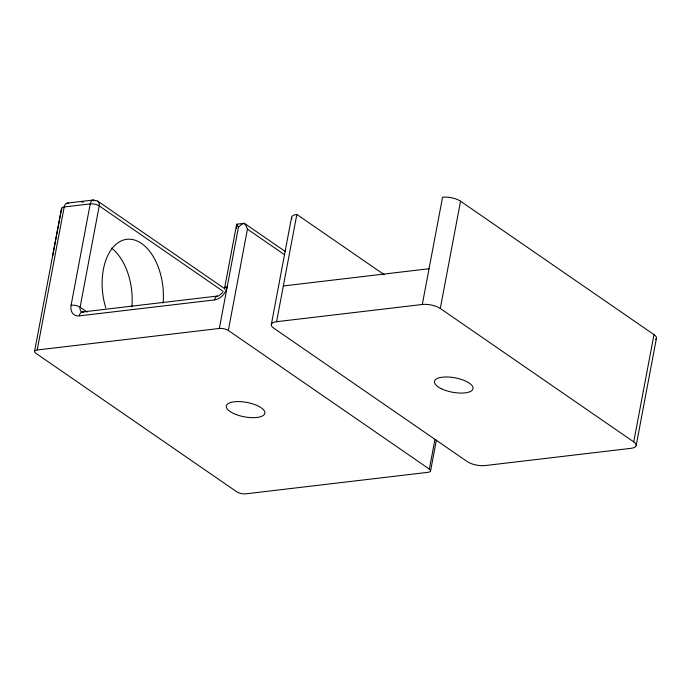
<?xml version="1.0" encoding="UTF-8"?>
<svg xmlns="http://www.w3.org/2000/svg" width="691" height="691" viewBox="0 0 691 691"><rect width="100%" height="100%" fill="white"/><g stroke="black" fill="none" stroke-linecap="round" stroke-linejoin="round"><path stroke-width="1.04" d="M242.187 223.608L236.702 224.152L236.59 228.393M52.568 256.335L61.646 208.164L34.55 351.425M236.555 224.808L224.575 288.199M291.567 217.328L271.304 324.589M430.579 470.882L436.358 440.184M636.178 445.462L656.45 338.201M434.941 439.545L429.353 469.094A6.539 2.436 10.7 0 1 427.945 472.324L245.797 493.84A6.539 2.436 10.7 0 1 236.806 491.837L35.777 353.213A6.539 2.436 10.7 0 1 37.193 349.983L64.211 206.963A6.539 3.904 83.3 0 1 68.78 203.413M37.193 349.983L219.332 328.467L238.473 227.166A11.695 1.857 43.9 0 1 236.719 224.333M429.353 469.094L228.332 330.462L247.456 229.118L284.666 254.815M276.581 321.704L422.296 304.489L442.568 197.229A13.069 4.872 10.7 0 1 460.552 201.228L653.997 334.625L633.733 441.886A13.069 4.872 10.7 0 1 630.9 448.347L485.186 465.561A13.069 4.872 10.7 0 1 467.202 461.562L273.757 328.165A13.069 4.872 10.7 0 1 276.581 321.704L296.845 214.443L384.3 274.75M633.733 441.886L440.288 308.488L460.552 201.228M222.701 292.371L219.151 295.558M93.285 200.01L67.26 203.085M217.605 296.024L82.298 312.004M81.616 202.143L83.697 201.902M93.069 200.796L95.151 200.545A6.539 4.638 -55.4 0 1 99.228 205.892L223.21 291.395M283.336 285.953L429.051 268.739M243.958 223.012L285.374 251.567M97.811 201.185L224.774 288.734M87.17 312.082L80.087 307.193A6.539 2.436 10.7 0 0 71.095 305.197L90.236 203.897A6.539 3.904 83.3 0 1 95.151 200.545M247.438 229.075C246.73 227.322 245.443 223.504 243.526 223.513A11.695 8.024 -37.3 0 0 238.507 227.184M111.562 248.095A50.65 30.274 83.3 0 1 131.86 306.649M105.809 307.961A50.65 30.274 83.3 0 1 127.36 239.267A50.65 30.274 83.3 0 1 163.085 302.96M219.332 328.467A6.539 2.436 10.7 0 1 228.332 330.462M83.179 312.531A6.495 4.612 -55.4 0 1 80.104 307.193L99.228 205.892A6.539 2.436 10.7 0 0 90.236 203.897L64.211 206.963A6.539 2.436 10.7 0 0 61.914 209.399M214.564 299.868A12.991 9.225 -55.4 0 0 227.184 286.756A6.539 2.436 10.7 0 0 224.964 289.235M218.391 296.068A6.539 3.904 83.3 0 0 214.556 299.903L79.249 315.882A6.539 3.904 83.3 0 1 83.818 312.332M79.258 315.847A12.991 9.225 -55.4 0 1 71.121 305.189M653.997 334.625A13.069 4.872 10.7 0 1 655.629 339.566M422.296 304.489A13.069 4.872 10.7 0 1 440.288 308.488M291.965 218.892A13.069 4.872 10.7 0 1 296.845 214.443M233.437 413.425A19.607 7.316 10.7 0 0 264.653 413.857A19.607 7.316 10.7 0 0 238.637 401.566A19.607 7.316 10.7 0 0 233.437 413.425M441.601 388.834A19.607 7.316 10.7 0 0 472.825 389.266A19.607 7.316 10.7 0 0 446.801 376.975A19.607 7.316 10.7 0 0 441.601 388.834"/></g></svg>
